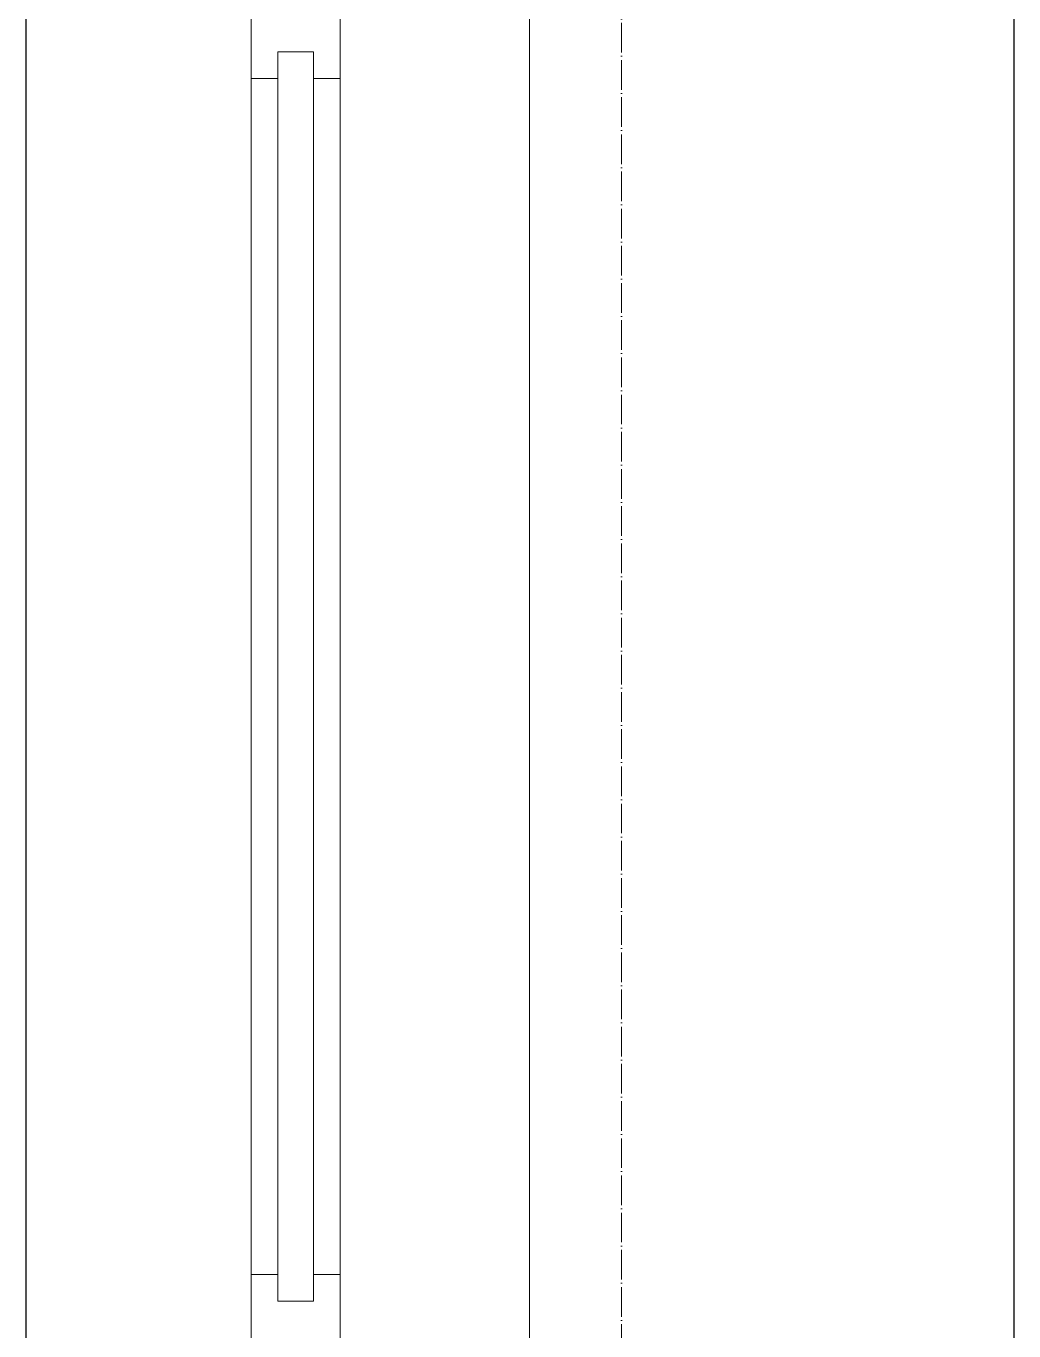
# Model space of a CAD drawing. Header units: millimetres. Extents: x -695119 to 412940, y -249585 to 622758.
# Drawn here: x 11292 to 11959, y -47262 to -46381 of the extents above; entities that cross this region are included whole.
import ezdxf

# ---------------------------------------------------------------- set-up
doc = ezdxf.new("R2010")
doc.units = ezdxf.units.MM
doc.linetypes.add('ADSK_Линия сетки', pattern=[25, 20, -2.5, 0, -2.5])
for name, color, linetype, lineweight in [('Каркас_Импост', 8, 'Continuous', 9), ('Оси', 252, 'Continuous', 9), ('Остекление', 8, 'Continuous', 9), ('Перекрытия', 7, 'Continuous', 18)]:
    doc.layers.add(name, color=color, linetype=linetype, lineweight=lineweight)
doc.layers.add('Стены', color=194, linetype='Continuous')

# ---------------------------------------------------------------- blocks, each defined once
blk = doc.blocks.new('1 этаж')
at = {"layer": 'Каркас_Импост', "color": 251, "lineweight": 18, "true_color": 0x636466}
for p, q in [((-33505.8, -127517.7), (-33505.8, -127593.7)), ((-33445.8, -127575.7), (-33445.8, -127535.7)), ((-33487.8, -127593.7), (-33487.8, -127575.7)), ((-33487.8, -127575.7), (-33463.8, -127575.7)), ((-33463.8, -127575.7), (-33463.8, -127593.7)), ((-33445.8, -127575.7), (-33445.8, -127593.7)), ((-33505.8, -127593.7), (-33487.8, -127593.7)), ((-33463.8, -127593.7), (-33445.8, -127593.7)), ((-33505.8, -128401.03), (-33505.8, -128477.03)), ((-33487.8, -128401.03), (-33505.8, -128401.03)), ((-33487.8, -128419.03), (-33487.8, -128401.03)), ((-33463.8, -128401.03), (-33445.8, -128401.03)), ((-33463.8, -128419.03), (-33463.8, -128401.03)), ((-33445.8, -128401.03), (-33445.8, -128419.03)), ((-33463.8, -128419.03), (-33487.8, -128419.03)), ((-33445.8, -128459.03), (-33445.8, -128419.03))]:
    blk.add_line(p, q, dxfattribs=at)
at = {"layer": 'Каркас_Импост', "color": 251, "true_color": 0x636466}
for p, q in [((-33505.8, -128401.03), (-33505.8, -127593.7)), ((-33445.8, -127593.7), (-33445.8, -128401.03))]:
    blk.add_line(p, q, dxfattribs=at)
at = {"layer": 'Оси', "color": 251, "linetype": 'ADSK_Линия сетки', "true_color": 0x636466}
blk.add_line((-33255.8, -96281.44), (-33255.8, -160943.05), dxfattribs=at)
at = {"layer": 'Остекление', "color": 251, "true_color": 0x636466}
for p, q in [((-33463.8, -128419.03), (-33463.8, -127575.7)), ((-33487.8, -128401.03), (-33487.8, -127593.7))]:
    blk.add_line(p, q, dxfattribs=at)
at = {"layer": 'Перекрытия', "color": 251, "true_color": 0x636466}
blk.add_line((-33317.8, -126647.37), (-33317.8, -129347.37), dxfattribs=at)
at = {"layer": 'Стены', "color": 251, "true_color": 0x636466}
for p, q in [((-33657.8, -129347.37), (-33657.8, -126647.37)), ((-32990.8, -126647.37), (-32990.8, -129347.37))]:
    blk.add_line(p, q, dxfattribs=at)

msp = doc.modelspace()

# ---------------------------------------------------------------- block references
msp.add_blockref('1 этаж', (44950.089, 81176.937))

doc.saveas('drawing.dxf')
